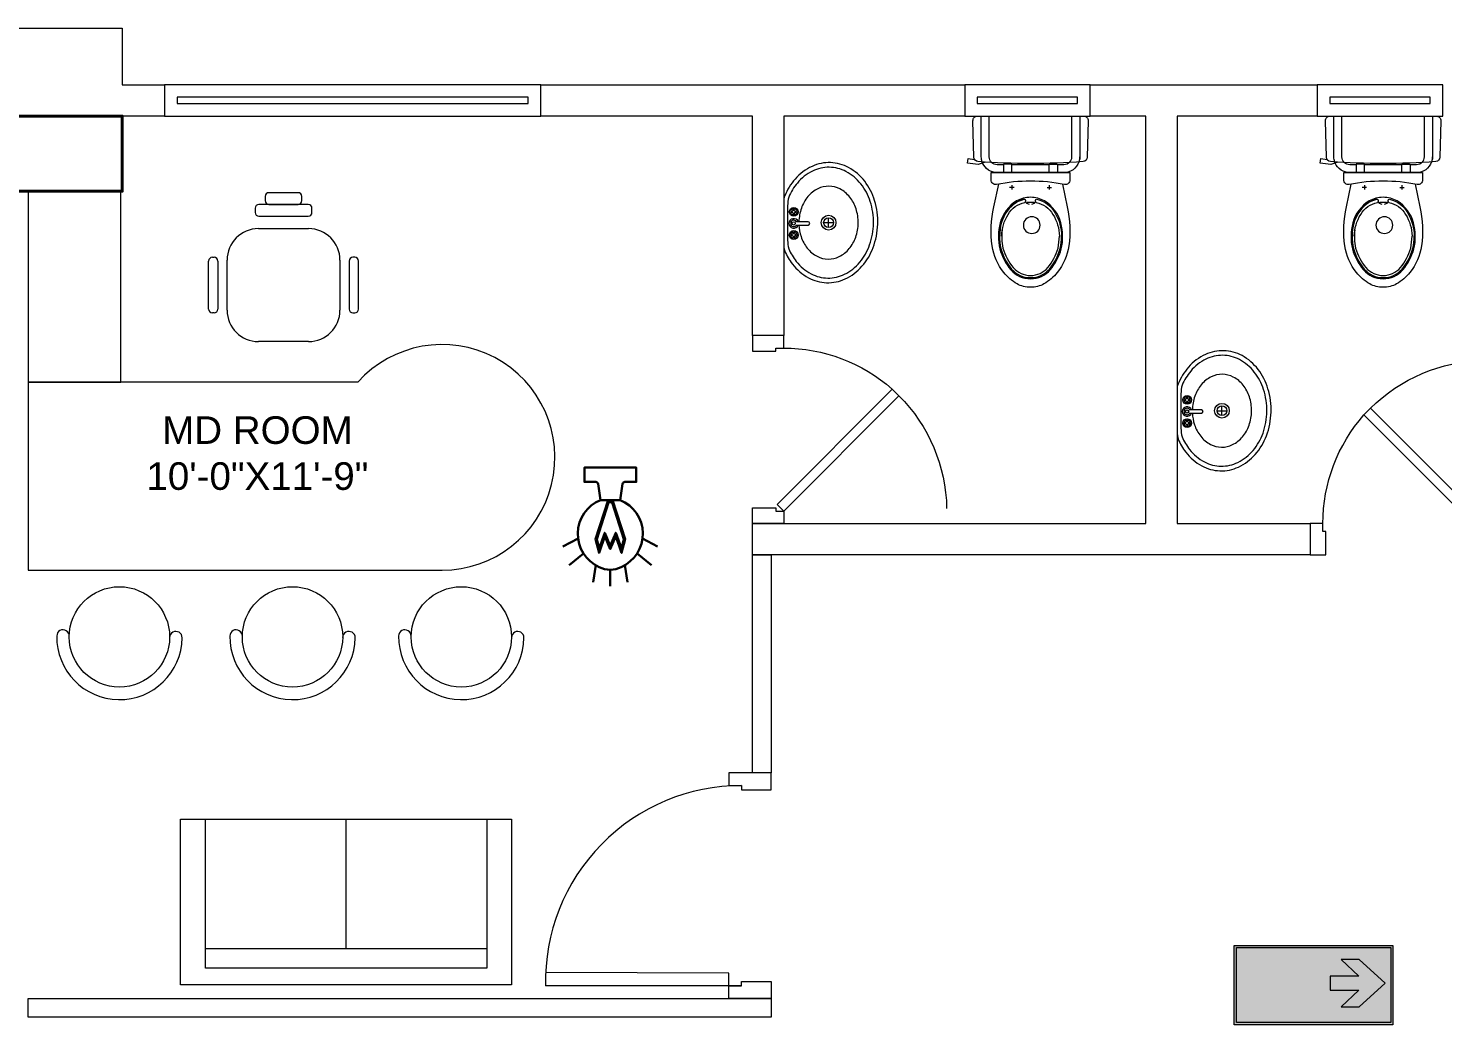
# Model space of a CAD drawing. Header units: inches. Extents: x -250485 to 735580, y -140410 to 288049.
# Drawn here: x 31835.4 to 32061, y 21707.5 to 21866.4 of the extents above; entities that cross this region are included whole.
import ezdxf

# ---------------------------------------------------------------- set-up
doc = ezdxf.new("R2010")
doc.units = ezdxf.units.IN
doc.header["$MEASUREMENT"] = 0
doc.layers.get('0').update_dxf_attribs({"lineweight": 0})
for name, color, linetype, lineweight in [('A column', 106, 'Continuous', 40), ('A toilet', 30, 'Continuous', 0), ('A window', 150, 'Continuous', 0), ('coloum', 220, 'Continuous', 0), ('DOOR', 222, 'Continuous', 0), ('Emergency Light', 251, 'Continuous', 15), ('FIXTURE', 152, 'Continuous', 0), ('FURNITURE', 144, 'Continuous', 0), ('ILLUSTR-FURNITURE', 34, 'Continuous', 0), ('wall', 7, 'Continuous', 0)]:
    doc.layers.add(name, color=color, linetype=linetype, lineweight=lineweight)
doc.styles.add('style1', font='arial.ttf')

# ---------------------------------------------------------------- blocks, each defined once
blk = doc.blocks.new('u0')
at = {"layer": 'A window', "ltscale": 30, "elevation": 0.2986135290487723}
blk.add_lwpolyline([(41403.31894050237, 39798.24200253927), (41403.31894050237, 39793.24200253927), (41463.31894050237, 39793.24200253917), (41463.31894050237, 39798.24200253917), (41403.31894050237, 39798.24200253927)], dxfattribs=at)
blk.add_lwpolyline([(41405.31894050237, 39796.24200253929), (41405.31894050237, 39795.24200253927), (41461.31894050237, 39795.24200253917), (41461.31894050237, 39796.24200253917)], close=True, dxfattribs=at)
blk = doc.blocks.new('y9')
at = {"layer": 'A window', "ltscale": 30, "elevation": 0.2986135290487723}
blk.add_lwpolyline([(41502.06894050237, 39798.24200253927), (41502.06894050237, 39793.24200253927), (41522.06894050237, 39793.24200253917), (41522.06894050237, 39798.24200253917), (41502.06894050237, 39798.24200253927)], dxfattribs=at)
blk.add_lwpolyline([(41504.06894050237, 39796.24200253929), (41504.06894050237, 39795.24200253927), (41520.06894050237, 39795.24200253917), (41520.06894050237, 39796.24200253917)], close=True, dxfattribs=at)
blk = doc.blocks.new('FURN_GEN_066')
at = {"layer": 'ILLUSTR-FURNITURE'}
for p, q in [((-11855.1638412011, 14958.24549422936), (-11806.6638412011, 14958.24549422936)), ((-11855.1638412011, 14928.24548422936), (-11855.1638412011, 14958.24549422936)), ((-11806.6638412011, 14958.24549422936), (-11795.1638412011, 14958.24549422936)), ((-11795.1638412011, 14958.24549422936), (-11795.1638412011, 14928.24548422936)), ((-11850.6638412011, 14955.24549422936), (-11799.6638412011, 14955.24549422936)), ((-11850.6638412011, 14928.24548422936), (-11850.6638412011, 14955.24549422936)), ((-11799.6638412011, 14955.24549422936), (-11799.6638412011, 14928.24548422936)), ((-11850.6638412011, 14951.74549422936), (-11799.6638412011, 14951.74549422936)), ((-11825.1638412011, 14951.74549422936), (-11825.1638412011, 14928.24548422936)), ((-11795.1638412011, 14928.24548422936), (-11855.1638412011, 14928.24548422936))]:
    blk.add_line(p, q, dxfattribs=at)
blk = doc.blocks.new('A$C2FFA6C9D')
at = {"layer": 'FURNITURE'}
blk.add_circle((0, -8), 8, dxfattribs=at)
for centre, radius, start, end in [((0, -8), 10, 179.1700429986522, 359.1700429986521), ((-8.999055785068775, -7.869635218288749), 1, 359.1700429986521, 179.1700429986522), ((8.999055785126984, -8.13036478171125), 1, 359.1700429986521, 179.1700429986522)]:
    blk.add_arc(centre, radius, start, end, dxfattribs=at)
blk = doc.blocks.new('A$C28A26137')
at = {"layer": 'FURNITURE'}
for p, q in [((2.328324876842088, 0), (-2.328324876842088, 0)), ((3.935838623903691, -1.869744557683588), (-3.935838623903691, -1.869744557683588)), ((-2.928324876818805, -0.6000000000058208), (-2.928324876818805, -1.269744557677768)), ((-2.328324876842088, -1.869744557683588), (2.328324876842088, -1.869744557683588)), ((2.928324876818805, -1.269744557677768), (2.928324876818805, -0.6000000000058208)), ((-4.535838623880409, -2.469744557660305), (-4.535838623880409, -3.139489115332253)), ((-3.935838623903691, -3.739489115338074), (3.935838623903691, -3.739489115338074)), ((4.535838623880409, -3.139489115332253), (4.535838623880409, -2.469744557660305)), ((-4, -5.739489115338074), (4, -5.739489115338074)), ((-11.94671862793621, -18.56856325059198), (-11.94671862793621, -10.91041498008417)), ((-11.34671862795949, -10.31041498010745), (-11.07335931400303, -10.31041498010745)), ((-10.4733593139681, -10.91041498008417), (-10.4733593139681, -18.56856325059198)), ((-9, -18.73948911533807), (-9, -10.73948911533807)), ((9, -10.73948911533807), (9, -18.73948911533807)), ((10.47335931402631, -10.91041498008417), (10.47335931402631, -18.56856325059198)), ((11.34671862795949, -10.31041498010745), (11.07335931400303, -10.31041498010745)), ((11.94671862799441, -18.56856325059198), (11.94671862799441, -10.91041498008417)), ((-11.07335931400303, -19.1685632505978), (-11.34671862795949, -19.1685632505978)), ((11.07335931400303, -19.1685632505978), (11.34671862795949, -19.1685632505978)), ((4, -23.73948911533807), (-4, -23.73948911533807))]:
    blk.add_line(p, q, dxfattribs=at)
for centre, radius, start, end in [((-3.935838623903691, -2.469744557660305), 0.5999999999992252, 90, 180), ((-2.328324876842088, -0.6000000000058208), 0.6000000000001365, 90, 180), ((-2.328324876842088, -1.269744557677768), 0.5999999999985448, 180, 270), ((2.328324876842088, -0.6000000000058208), 0.5999999999985448, 0, 90), ((2.328324876842088, -1.269744557677768), 0.6000000000002466, 270, 0), ((3.935838623903691, -2.469744557660305), 0.5999999999985448, 0, 90), ((-3.935838623903691, -3.139489115332253), 0.5999999999985448, 180, 270), ((3.935838623903691, -3.139489115332253), 0.6000000000002501, 270, 0), ((-4, -10.73948911533807), 5, 90, 180), ((4, -10.73948911533807), 5.000000000000006, 0, 90), ((-11.34671862795949, -10.91041498008417), 0.5999999999985448, 90, 180), ((-11.07335931400303, -10.91041498008417), 0.6000000000001391, 0, 90), ((11.07335931400303, -10.91041498008417), 0.5999999999992279, 90, 180), ((11.34671862795949, -10.91041498008417), 0.6000000000003638, 0, 90), ((-11.34671862795949, -18.56856325059198), 0.6000000000001382, 180, 270), ((-11.07335931400303, -18.56856325059198), 0.5999999999985448, 270, 0), ((-4, -18.73948911533807), 5.000000000000006, 180, 270), ((4, -18.73948911533807), 5, 270, 0), ((11.07335931400303, -18.56856325059198), 0.5999999999985448, 180, 270), ((11.34671862795949, -18.56856325059198), 0.6000000000001365, 270, 0)]:
    blk.add_arc(centre, radius, start, end, dxfattribs=at)
blk = doc.blocks.new('A$C2D517346')
at = {"layer": 'DOOR'}
for p, q in [((2.251244509592652, 5.252903855754993), (2.251244509592652, 39.991895895364)), ((4.502489019185304, 7.504148365347646), (4.587138908733322, 39.9936212849716)), ((0, 7.504148365347646), (4.502489019185304, 7.504148365347646))]:
    blk.add_line(p, q, dxfattribs=at)
for points in [[(0, 7.504148365347646), (2.251244509592652, 7.504148365347646), (2.251244509592652, 5.252903855754993), (3.001659346104133, 5.252903855754993), (3.001659346104133, 0), (0, 0)], [(40, 7.504148365347646), (37.74875549040735, 7.504148365347646), (37.74875549040735, 5.252903855754993), (36.99834065389587, 5.252903855754993), (36.99834065389587, 0), (40, 0)]]:
    blk.add_lwpolyline(points, close=True, dxfattribs=at)
blk.add_arc((3.001659346104133, 5.252903855754993), 34.74709614430321, 0, 91.2374831492882, dxfattribs=at)
blk = doc.blocks.new('30 door')
at = {"layer": 'DOOR'}
blk.add_lwpolyline([(-4.999999999999545, 28.00000000000068), (-4.999999999999545, 30), (0, 30), (0, 27.50000000000023), (-3.750000000000453, 27.5), (-3.750000000000453, 28.00000000000068), (-5.000000000001818, 28.00000000000068, 0.1816430964710889), (-22.3241161390597, 21.44543648263107), (-23.38477631083924, 20.38477631085152), (-5.000000000001818, 2.000000000030468), (-5.000000000001818, 0), (0, 0), (-4.547e-13, 2.5), (-3.750000000000453, 2.5), (-3.750000000000453, 1.999999999999317), (-5.000000000001818, 1.999999999998181), (-3.939339828221818, 3.060660171777954), (-22.3241161390597, 21.44543648263107), (-23.38477631083924, 20.38477631085152, 0.1947237237123861), (-30.99661788613685, 2.41935483871407, 0.1960840437780833)], format="xyb", dxfattribs=at)
blk = doc.blocks.new('COMOD-S')
at = {"layer": 'FIXTURE'}
for p, q in [((-7.851774782912543, -1.02650963072e-05), (-7.851735903147612, -5.420270793580356)), ((-2.980266820119254, -7.761531723411053), (2.98028739128722, -7.761575710377201)), ((-2.996256446642775, -11.01053720399181), (-2.996256795457981, -11.7325399841543)), ((2.996315431087822, -11.01053990625917), (2.996315119045277, -11.73254264964896)), ((-2.635248372074528, -11.37153187333865), (-3.357251115464293, -11.37153156077079)), ((2.635307008229659, -11.3715342267908), (3.357309787341478, -11.371534575606))]:
    blk.add_line(p, q, dxfattribs=at)
for points in [[(8.466115413330696, -3.7910016317e-06), (-8.466115413330696, 3.7910016317e-06, 0.4212030000000001), (-9.187939493455216, -0.7391849111321563), (-9.049432809192096, -6.556258540615999, 0.384529), (-8.384318590469347, -7.258913271814094, 0.020097), (-3.09528863056e-05, -7.580994494571768, 0.020097), (8.3842707549785, -7.258920782898599, 0.384529), (9.049371827989999, -6.556266664228589), (9.187897519005816, -0.7391931550439494, 0.4212030000000001)], [(6.277009058444889, -9.025002807595227), (-6.276989580476452, -9.024997192405408), (-6.276990126813558, -10.20236750194419, 0.472458), (-5.415280292526064, -10.91072351929585, -0.09765599999999999), (5.415339400422283, -10.91075589607317, 0.472458), (6.27700851315842, -10.20240066145447)], [(4.34377398051e-05, -25.95593637098375, -0.221073), (-3.15402373388872, -24.51771327987967, -0.102493), (-4.909556629451429, -21.19073525580029, -0.121565), (-4.837353099521152, -17.03922980011975, -0.187395), (-2.2381608974284, -13.5375403115363, -0.126952), (7.9815123115e-06, -12.95994185797292, -0.126952), (2.23820383269566, -13.53754232142648, -0.187395), (4.837406684684708, -17.03923413299333, -0.121565), (4.909606475883066, -21.1907396511873, -0.102493), (3.154056837189386, -24.5177161187313, -0.221073)]]:
    blk.add_lwpolyline(points, format="xyb", close=True, dxfattribs=at)
for points in [[(-6.201606088070037, -7.407861986328043, -0.203745), (-6.588310735445219, -6.498063157105434), (-6.588307850365026, -3.83562794468e-05)], [(6.201558159596827, -7.407826237494987, 0.203745), (6.588222295550308, -6.498041533187915), (6.588225217403162, -3.04869238335e-05)], [(7.718013248640176, -7.309281222153571, 0.08190599999999999), (7.851730562702413, -6.498042080050254), (7.85173348350463, -1.72792242665e-05)], [(-7.851735903147612, -5.420270793580356), (-7.851777859736017, -6.859029542475241), (-7.85177770371476, -6.497993731843053, 0.081902), (-7.717992248807689, -7.309232988992448)], [(-7.717992248807689, -7.309232988992448, 0.32142), (-5.324776090717392, -9.024997604784856), (5.324726689235291, -9.025043693573023, 0.300027), (7.647574199494102, -7.493317619853313)], [(-6.276906213111432, -7.328554441320988, 0.216674), (-5.324775507607597, -7.761530672762773), (-4.316073134046177, -7.761531109307043)], [(4.316121250060092, -7.761534990401856), (5.324754780418345, -7.761535426946237, 0.194092), (6.201558159596827, -7.407826237494987)], [(7.647574199494102, -7.493317619853313, 0.019656), (7.718013248640176, -7.309281222153571)], [(-5.081139350582986, -10.84700499755388), (-5.831512102264441, -14.49862078895069, 0.088113), (-6.132440064266348, -20.7227666365477, 0.124068), (-4.269080217422185, -24.95422775169004, 0.086475), (-2.145060718128746, -26.76851037853658, 0.130408), (1.5242279972e-06, -27.2916325081535, 0.130408), (2.145064256712146, -26.76851230752675, 0.086475), (4.269085398694159, -24.95423159233485, 0.124068), (6.13246280764963, -20.72277216243242, 0.088113), (5.831526660572336, -14.49862601802727), (5.08129490011143, -10.84703708592826)], [(0.9930740336199846, -13.25269704393243, -0.0697732393912804), (2.146443237310279, -13.69294900560086, -0.1871332995438466), (4.663240878065871, -17.08625627997013, -0.121388513030184), (4.734873098961841, -21.14558276010984, -0.1023053514381768), (3.015942512575048, -24.40165003657885, -0.2210534200952629), (4.29246401272e-05, -25.7755312682813, -0.2210533616865937), (-3.015909496977208, -24.40164708056047, -0.1023053344524299), (-4.734823147158879, -21.14557880616041, -0.0599717618598455), (-4.945664853749312, -19.12849178141746, -0.0599717618598455)], [(0.1805047015564867, -14.11514085326325), (0.5699227389945066, -13.92748282471564, 0.8011979999999999), (0.6137147694819021, -13.79024049899715, 0.05862000000000001), (7.6174626713e-06, -13.71803857288148, 0.05862000000000001), (-0.6136582635161291, -13.79023993164708, 0.8011979999999999), (-0.5698663517520118, -13.92748233196153), (-0.1804622669231435, -14.11514069671659)], [(4.522014138565877, -18.16309195017833, -0.0897705695492494), (4.395593080661743, -21.05791272869951, -0.101916724961176), (2.74781518860687, -24.17624161973149, -0.221014495011988), (4.19298187853e-05, -25.42524884514285, -0.2210143090572897), (-2.747782363543984, -24.17623840966832, -0.1019166720155177), (-4.395542925498643, -21.05790963129453, -0.0334453936276235), (-4.620762850806386, -19.13303650026785)]]:
    blk.add_lwpolyline(points, format="xyb", dxfattribs=at)
for points in [[(-2.980294910776962, -9.024998655958484), (-2.980294314008745, -7.646667335583628), (-4.316100592213643, -7.646666721479733), (-4.316101225229231, -9.024998077576583)], [(2.98024550929486, -9.0250013445675), (2.980246142835767, -7.646669987419841), (4.316093755119936, -7.646670602049084), (4.316093122629695, -9.025001922949286)]]:
    blk.add_lwpolyline(points, close=True, dxfattribs=at)
blk.add_lwpolyline([(7.237802694695232, -7.34281354611403), (8.328965995389014, -7.743524234934966), (10.04444044629162, -7.502490187510147), (9.943540244709196, -6.787565707807742), (8.935085672323055, -6.929296975579404)], dxfattribs=at)
at = {"layer": 'FIXTURE', "ltscale": 18}
blk.add_circle((-0.1938588418997824, -17.3916286562453), 1.341321382403588, dxfattribs=at)
at = {"layer": 'FIXTURE'}
for centre, radius, start, end in [((0.1405359810744602, -17.78203570517841), 4.677211225803253, 104.2498137979387, 150.6134119343082), ((-1.064489489191648, -13.53075305738751), 0.2870913238105646, 304.1687357487759, 79.21346844873446), ((1.064518665142938, -13.53075969529384), 0.2870943633295157, 100.783569949685, 235.8283026496436), ((-0.1404900130130269, -17.78205171439006), 4.677225209080179, 29.3866667455403, 75.75026488190983), ((2.119305822103763, -19.12849178141715), 7.064970675853075, 148.9731849255944, 180.0368558020452), ((2.185786186352961, -19.3362908603602), 6.809583109864465, 147.7593090770339, 178.2895653485056), ((-0.0729190475759603, -17.7244533774863), 4.042361672167412, 101.8533455647523, 150.0042825222718), ((0.0729513634870864, -17.7244996872725), 4.042402676441675, 29.99608747221003, 78.14702442972947), ((-2.185741551261759, -19.33626369667218), 6.809575489058513, 1.710173019122171, 32.24042929059386), ((-2.119260924242231, -19.12846508908531), 7.064963744343059, 359.9628917894615, 31.02656266591223)]:
    blk.add_arc(centre, radius, start, end, dxfattribs=at)
blk = doc.blocks.new('Faucet - Bathroom top')
for p, q in [((-4.10699999999997, 0.125), (-4.375, 0.125)), ((-3.75, 0.4787999999999784), (-3.75, 0.75)), ((-3.5, 0.4819999999999709), (-3.5, 0.75)), ((-3.146099999999989, 0.125), (-2.875, 0.125)), ((3.143000000000029, 0.125), (2.875, 0.125)), ((3.5, 0.4787999999999784), (3.5, 0.75)), ((3.75, 0.4819999999999709), (3.75, 0.75)), ((4.103900000000009, 0.125), (4.375, 0.125)), ((-4.103900000000009, -0.125), (-4.375, -0.125)), ((-3.75, -0.4820999999999458), (-3.75, -0.75)), ((-3.5, -0.4788999999999533), (-3.5, -0.75)), ((-3.142999999999971, -0.125), (-2.875, -0.125)), ((-0.5, -0.863899999999944), (-0.5, -4.5)), ((0.5, -4.5), (0.5, -0.8631000000000312)), ((3.146099999999989, -0.125), (2.875, -0.125)), ((3.5, -0.4820999999999458), (3.5, -0.75)), ((3.75, -0.4788999999999533), (3.75, -0.75)), ((4.107000000000027, -0.125), (4.375, -0.125))]:
    blk.add_line(p, q)
for centre, radius in [((-3.625, 0), 1.375), ((-4.625, 0), 0.2795085), ((-3.625, 0), 0.5), ((-3.625, 1), 0.2795085), ((-2.625, 0), 0.2795085), ((0, 0), 0.5), ((3.625, 0), 1.375), ((2.625, 0), 0.2795085), ((3.625, 0), 0.5), ((3.625, 1), 0.2795085), ((4.625, 0), 0.2795085), ((-3.625, -1), 0.2795085), ((3.625, -1), 0.2795085)]:
    blk.add_circle(centre, radius)
for centre, radius, start, end in [((-3.625, 0), 1, 105.2407, 164.2093), ((-3.625, 0), 1, 16.44125, 74.07886999999998), ((0, 0), 1.5, 289.6514, 250.3603), ((0, 0), 1, 300.3431, 239.7554), ((3.625, 0), 1, 106.12, 164.0884), ((3.625, 0), 1, 16.23422, 73.90469), ((-3.625, 0), 1, 196.2341999999999, 253.9047), ((-3.625, 0), 1, 286.12, 344.0883999999999), ((3.625, 0), 1, 196.4413, 254.0789), ((3.625, 0), 1, 285.2407, 344.2093), ((0, -4.5), 0.5, 180, 0)]:
    blk.add_arc(centre, radius, start, end)
blk = doc.blocks.new('basin')
at = {"layer": 'A toilet'}
for p, q in [((4321.585429661523, -53481.96065603718), (4321.585429661526, -53486.66968411788)), ((4322.015111663258, -53482.45450013458), (4322.015111663258, -53486.24514887086)), ((4326.517277750753, -53484.85490196307), (4326.517277750753, -53483.77540196307)), ((4325.97752775075, -53484.31515196306), (4327.057027750757, -53484.31515196306))]:
    blk.add_line(p, q, dxfattribs=at)
at = {"layer": 'A toilet', "linetype": 'Continuous'}
for points in [[(4321.706975991616, -53487.43063638335, 0.0622432835513497), (4322.544171038773, -53488.86111125143, 0.1044692796670951), (4324.308076104372, -53490.37349553737, 0.1176342565883402), (4326.304512904138, -53490.91830168731, 0.1176342565883282), (4328.331881214621, -53490.50314946206, 0.104469279667093), (4330.189489531055, -53489.1074565691, 0.0900157896014849), (4331.414056969378, -53487.05857043202, 0.0819199491592185), (4331.923334300977, -53484.48934440769, 0.0819199491592091), (4331.580511420397, -53481.89266224825, 0.0900157896014801), (4330.490384462733, -53479.76919267468, 0.1044692796670922), (4328.726479397134, -53478.25680838875, 0.1176342565883338), (4326.730042597367, -53477.71200223881, 0.1176342565883057), (4324.702674286887, -53478.12715446405, 0.1044692796670849), (4322.845065970451, -53479.52284735702, 0.0818522442142119), (4321.699913100272, -53481.37019987556)], [(4322.135639099201, -53487.17726593193, 0.0660250449331734), (4322.963799930147, -53488.57345923384, 0.1046781721811045), (4324.602128093552, -53489.93937277871, 0.1186217001863946), (4326.431425268786, -53490.40692152212, 0.1186217001863707), (4328.273171817396, -53489.99110950513, 0.1046781721811095), (4329.949341826996, -53488.67190782155, 0.0895620664691738), (4331.033350849789, -53486.76437510262, 0.0811846988912177), (4331.456801796278, -53484.38476562702, 0.0811846988912276), (4331.100578296767, -53481.99416804927, 0.0895620664691798), (4330.070755571358, -53480.05684469226, 0.1046781721811044), (4328.432427407954, -53478.69093114742, 0.1186217001864013), (4326.60313023272, -53478.22338240399, 0.1186217001863945), (4324.761383684111, -53478.63919442099, 0.1046781721811069), (4323.085213674509, -53479.95839610457, 0.0736776129340948), (4322.141965606093, -53481.50266844688, 0.0736776129340948)], [(4323.264479934072, -53484.57377003597, 0.0663237770797129), (4323.498409603296, -53485.84924257123, 0.0897179636261212), (4324.181590322683, -53487.12148112071, 0.1046074595377049), (4325.264304375833, -53488.01614412184, 0.1182825673856712), (4326.472485151465, -53488.32034114007, 0.1182825673854024), (4327.687166951088, -53488.04324054794, 0.1046074595377274), (4328.789618877415, -53487.17301565938, 0.0897179636260996), (4329.501081682685, -53485.91637430289, 0.0814360825277113), (4329.775645989705, -53484.35159238483, 0.0814360825277218), (4329.536145898211, -53482.7810613549, 0.0897179636261315), (4328.852965178822, -53481.50882280541, 0.1046074595376878), (4327.770251125672, -53480.61415980426, 0.1182825673856714), (4326.562070350041, -53480.30996278606, 0.1182825673856961), (4325.347388550418, -53480.58706337818, 0.1046074595377135), (4324.244936624091, -53481.45728826673, 0.0897179636261265), (4323.53347381882, -53482.71392962322, 0.0785252730733026), (4323.259873204086, -53484.22192158796, 0.0785252730733026)]]:
    blk.add_lwpolyline(points, format="xyb", dxfattribs=at)
at = {"layer": 'A toilet'}
for radius in [0.809625000005326, 0.5397500000035507]:
    blk.add_circle((4326.517277750753, -53484.31515196306), radius, dxfattribs=at)
for centre, radius, start, end in [((4323.344062955691, -53481.99531046215), 1.758974699227566, 159.183049911978, 181.1288853534349), ((4326.318616027099, -53482.54367425578), 4.304428165674111, 166.0045217061927, 178.812927957732), ((4324.237458691015, -53486.63626091036), 2.652239635487179, 180.7220536954967, 197.4282469705384), ((4326.440664521022, -53486.14675350485), 4.426646557486375, 181.2736737547328, 193.4618307479802)]:
    blk.add_arc(centre, radius, start, end, dxfattribs=at)
at = {"layer": 'A toilet', "xscale": 0.3518484480027837, "yscale": 0.3518484480027837, "zscale": 0.3518484480027837, "rotation": 90}
blk.add_blockref('Faucet - Bathroom top', (4322.688260156928, -53484.39784581197), dxfattribs=at)
blk = doc.blocks.new('A$C16DB04AD')
at = {"layer": 'Emergency Light', "color": 154, "lineweight": 30}
for p, q in [((-6.537825528983376, -14.3932823043433), (-9.586205916086328, -15.97797261748929)), ((6.53782552893972, -14.3932823043433), (9.58620591602812, -15.97797261748929)), ((-5.430884954985231, -17.39914926863275), (-8.325307155027986, -19.7678718053503)), ((-2.947855078673456, -19.77826723671751), (-3.460393636632944, -23.21708098362433)), ((2.9478550786298, -19.77826723671751), (3.460393636589288, -23.21708098362433)), ((5.430884954927024, -17.39914926863275), (8.32530715498433, -19.7678718053503)), ((-2.91038304567337e-11, -20.70360844238894), (-2.91038304567337e-11, -24))]:
    blk.add_line(p, q, dxfattribs=at)
blk.add_lwpolyline([(-1.99680266190262, -6.567560826137196), (-2.489697232274921, -3.279178763215896, 0.3712780056704896), (-2.944603238065611, -2.887376694125123), (-5.249217542688712, -2.887376694125123), (-5.249217542688712, 0), (5.249217542688712, 0), (5.249217542688712, -2.887376694125123), (2.944603238065611, -2.887376694125123, 0.3712780056704896), (2.489697232274921, -3.279178763215896), (1.99680266190262, -6.567560826137196)], format="xyb", dxfattribs=at)
at = {"layer": 'Emergency Light', "color": 1, "lineweight": 30}
blk.add_lwpolyline([(-0.4329040910961339, -6.573705076996703), (-3.010552231469774, -14.48153607931454), (-2.28318827264593, -17.27446631714702), (-1.096346872873255, -13.9076215242967), (0, -16.50271311466349), (1.096346872873255, -13.9076215242967), (2.283188272660482, -17.27446631714702), (3.010552231469774, -14.48153607931454), (0.4273372012394248, -6.573705076996703)], dxfattribs=at)
blk.add_lwpolyline([(0.4273372012394248, -7.282025628781412, 0.6903614861504281), (-0.4329040910961339, -7.282025628781412), (-2.747414040059084, -14.4957025636686), (-2.247088542950223, -16.41685110662365), (-1.117494048405206, -13.21240496687824), (0, -15.85755266516935), (1.117494048405206, -13.21240496687824), (2.247088542950223, -16.41685110662365), (2.747414040073636, -14.4957025636686), (0.4273372012394248, -7.282025628781412)], format="xyb", dxfattribs=at)
at = {"layer": 'Emergency Light', "color": 154, "lineweight": 30}
blk.add_lwpolyline([(-2.021739374991739, -6.577722929127049), (1.99680266190262, -6.567560826137196)], dxfattribs=at)
for centre, radius, start, end in [((0.7757337109651417, -13.40674541570479), 7.379797001880024, 112.0671366794404, 245.9766584055333), ((-0.7757337109651417, -13.40674541570479), 7.379797001880024, 294.0233415944667, 67.93286331978692), ((-2.91038304567337e-11, -15.96131014602724), 4.742298296318141, 241.9689034068913, 298.0310965931087)]:
    blk.add_arc(centre, radius, start, end, dxfattribs=at)
blk = doc.blocks.new('TV')
h = blk.add_hatch(color=255)
h.dxf.hatch_style = 1
h.paths.add_polyline_path([(-39214.09752371933, 44792.02226556549), (-39355.43260178989, 44792.02226556549), (-39355.43260178989, 44721.35472653022), (-39214.09752371933, 44721.35472653022)])
at = {"true_color": 0x00823c}
h = blk.add_hatch(color=116, dxfattribs=at)
h.dxf.hatch_style = 1
h.paths.add_polyline_path([(-39216.09446873587, 44790.02532054895), (-39353.43565677335, 44790.02532054895), (-39353.43565677335, 44723.35167154676), (-39216.09446873587, 44723.35167154676)])
h = blk.add_hatch(color=7)
h.dxf.hatch_style = 1
edge = h.paths.add_edge_path()
edge.add_line((-39281.56887870257, 44787.3598916077), (-39281.5777563763, 44762.26862643366))
edge.add_line((-39281.5777563763, 44762.26862643365), (-39275.22509325473, 44762.2535817412))
edge.add_line((-39275.22509325472, 44762.25358174121), (-39270.10095116873, 44768.84651616378))
edge.add_arc((-39265.30688658024, 44765.00578479077), 6.142822865613082, 450.8447529258195, 501.3002810123936, ccw=False)
edge.add_line((-39265.39745135889, 44771.14794001342), (-39253.91832419514, 44771.14794001342))
edge.add_arc((-39254.32685174044, 44758.00025215698), 13.15403324937041, 436.4591664838054, 448.22026687889456, ccw=False)
edge.add_arc((-39252.36031456495, 44766.83734607761), 4.105151745158206, 397.36724743215404, 434.26418963239394, ccw=False)
edge.add_line((-39249.0976972216, 44769.32885143014), (-39244.90793997719, 44762.3541776294))
edge.add_arc((-39246.80066585716, 44761.10760209859), 2.266354299456262, 210.729981930687, 393.36945482454, ccw=False)
edge.add_line((-39248.74879000689, 44759.94951138198), (-39252.53581505697, 44766.31310277264))
edge.add_arc((-39253.31482502951, 44765.83029455123), 0.9164934893372705, 391.789457232346, 448.7110226717414)
edge.add_line((-39253.29420850778, 44766.7465561269), (-39258.08282412243, 44766.7465561269))
edge.add_line((-39258.08282412243, 44766.7465561269), (-39254.24427705004, 44759.16176721964))
edge.add_line((-39254.24427705004, 44759.16176721964), (-39253.22818217762, 44755.03985835888))
edge.add_line((-39253.22818217761, 44755.03985835888), (-39252.48372349542, 44746.0499207976))
edge.add_arc((-39251.83585897721, 44745.9634183813), 0.653613878371987, 532.3948879559485, 625.8979717152142)
edge.add_line((-39251.88261377794, 44745.31147889746), (-39244.4117076297, 44745.31020830906))
edge.add_arc((-39244.25008806474, 44726.89778106575), 18.41313655719135, 438.6405796484934, 450.5029147444431, ccw=False)
edge.add_arc((-39241.66244153447, 44739.0627623867), 5.978446100355284, 368.58577458372224, 439.99110428515894, ccw=False)
edge.add_line((-39235.75099302629, 44739.95528370859), (-39254.77784634983, 44739.98366561488))
edge.add_arc((-39254.95358047848, 44743.0524874133), 3.073849331776222, 195.9243380056432, 273.27742704906575, ccw=False)
edge.add_line((-39257.90947038367, 44742.20912237796), (-39258.93158203815, 44752.53380089641))
edge.add_line((-39258.93158203815, 44752.53380089641), (-39268.74834303719, 44733.65100530256))
edge.add_arc((-39271.40620312939, 44735.02505159142), 2.992026649896997, 269.86886229427677, 332.6621823704491, ccw=False)
edge.add_line((-39271.41305122835, 44732.03303277843), (-39276.08909948017, 44732.03528412569))
edge.add_line((-39276.08909948016, 44732.03528412569), (-39264.49691245628, 44755.67217897202))
edge.add_line((-39264.49691245629, 44755.67217897202), (-39268.13062493504, 44763.48447030332))
edge.add_line((-39268.13062493503, 44763.48447030334), (-39272.00998739745, 44758.54825756775))
edge.add_arc((-39273.82122141514, 44760.19067500587), 2.445016095634157, 270.4455327933086, 317.7984251281515, ccw=False)
edge.add_line((-39273.80220912694, 44757.74573283052), (-39281.5793556717, 44757.74848450402))
edge.add_line((-39281.5793556717, 44757.74848450402), (-39281.58914082788, 44730.0923714433))
edge.add_line((-39281.58914082788, 44730.09237144331), (-39277.37023450116, 44725.87559803182))
edge.add_line((-39277.37023450115, 44725.87559803182), (-39270.00747621599, 44725.87559803182))
edge.add_line((-39270.00747621601, 44725.87559803182), (-39275.09625534004, 44730.72274867513))
edge.add_line((-39275.09625534003, 44730.72274867513), (-39270.11820377428, 44730.72142676166))
edge.add_arc((-39273.11955241013, 44722.03799617719), 9.187494780908388, 402.12541248889875, 430.9327578233681, ccw=False)
edge.add_line((-39266.30538586515, 44728.20056014411), (-39263.8867410202, 44725.87559803182))
edge.add_line((-39263.88674102021, 44725.87559803182), (-39237.30514029189, 44725.87559803182))
edge.add_line((-39237.30514029189, 44725.87559803182), (-39241.47013271648, 44730.0405904564))
edge.add_line((-39241.47013271647, 44730.0405904564), (-39241.47013271647, 44738.70827739405))
edge.add_line((-39241.47013271647, 44738.70827739405), (-39233.77176810897, 44738.65248748953))
edge.add_arc((-39264.83271212356, 44726.94453010118), 33.19425416068244, 380.6531828263085, 389.0926634476354)
edge.add_arc((-39241.519468704, 44739.34393680179), 6.811861026646437, 393.3055587986269, 450.2478039045531)
edge.add_line((-39241.54892987046, 44746.15573411866), (-39241.54892987046, 44787.3598916077))
edge.add_line((-39241.54892987046, 44787.3598916077), (-39281.56887870256, 44787.3598916077))
edge = h.paths.add_edge_path(flags=16)
edge.add_arc((-39267.05894563422, 44776.91138899013), 4.761599548305141, 180, 540, ccw=False)
h = blk.add_hatch(color=7)
h.dxf.hatch_style = 1
h.paths.add_polyline_path([(-39299.48937832614, 44764.50807087438), (-39299.48037293712, 44752.05361785125), (-39325.14348031431, 44752.06712593479), (-39309.25572272497, 44737.16320709655), (-39325.28756653875, 44737.15195036027), (-39348.44492441944, 44758.31911726618), (-39325.31233135856, 44779.36471142023), (-39309.17467422374, 44779.38497354554), (-39325.14348031431, 44764.48330605456)])
at = {"color": 255}
for points in [[(-39214.09752371933, 44792.0222655655), (-39355.43260178989, 44792.0222655655), (-39355.43260178989, 44721.35472653023), (-39214.09752371933, 44721.35472653023)], [(-39299.48937832614, 44764.50807087437), (-39299.48037293712, 44752.05361785124), (-39325.14348031431, 44752.06712593477), (-39309.25572272497, 44737.16320709654), (-39325.28756653875, 44737.15195036026), (-39348.44492441944, 44758.31911726617), (-39325.31233135856, 44779.36471142023), (-39309.17467422374, 44779.38497354554), (-39325.14348031431, 44764.48330605456), (-39299.48937832614, 44764.50807087437)]]:
    blk.add_lwpolyline(points, close=True, dxfattribs=at)
at = {"color": 116, "true_color": 0x00823c}
blk.add_lwpolyline([(-39216.09446873587, 44790.02532054896), (-39353.43565677335, 44790.02532054896), (-39353.43565677335, 44723.35167154676), (-39216.09446873587, 44723.35167154676)], close=True, dxfattribs=at)

msp = doc.modelspace()

# ---------------------------------------------------------------- linework, layer by layer
at = {"layer": 'A column', "color": 7}
msp.add_lwpolyline([(31830.4066418883, 21852.42519178367), (31850.4066418883, 21852.42519178367), (31850.4066418883, 21840.42519178367), (31830.4066418883, 21840.42519178367), (31830.4066418883, 21852.42519178367)], dxfattribs=at)
at = {"layer": 'coloum', "color": 7, "ltscale": 30}
for points in [[(31850.4066418883, 21866.42519178367), (31850.4066418883, 21857.42519178367), (31857.1566418883, 21857.42519178367), (31857.1566418883, 21852.42519178367), (31828.0316418883, 21852.42519178367), (31828.0316418883, 21856.42519178367), (31828.0316418883, 21856.42519178367), (31828.0316418883, 21866.42519178367), (31850.4066418883, 21866.42519178367)], [(31917.1566418883, 21852.42519178367), (31917.1566418883, 21857.42519178367), (31955.9066418883, 21857.42519178367), (31984.7816418883, 21857.42519178371), (31984.78164188827, 21852.42519178371), (31955.9066418883, 21852.42519178372), (31955.9066418883, 21817.42519178367), (31950.9066418883, 21817.42519178367), (31950.9066418883, 21852.42519178367), (31917.1566418883, 21852.42519178367)], [(32041.0316418883, 21857.42519178372), (32041.0316418883, 21857.42519178372), (32041.0316418883, 21857.42519178372), (32041.0316418883, 21852.42519178371), (32041.0316418883, 21852.42519178371), (32041.0316418883, 21852.42519178371), (32041.0316418883, 21852.42519178371), (32041.0316418883, 21852.4251917837), (32018.6566418883, 21852.42519178366), (32018.6566418883, 21787.42519178367), (32039.90664188832, 21787.42519178371), (32039.90664188832, 21782.42519178366), (31950.9066418883, 21782.42519178366), (31950.9066418883, 21787.42519178367), (32013.6566418883, 21787.42519178367), (32013.6566418883, 21852.42519178366), (32004.7816418883, 21852.42519178366), (32004.7816418883, 21857.42519178367), (32004.7816418883, 21857.42519178367), (32004.7816418883, 21857.42519178367), (32041.0316418883, 21857.42519178372)]]:
    msp.add_lwpolyline(points, dxfattribs=at)
at = {"layer": 'coloum', "color": 7}
msp.add_lwpolyline([(31835.40664188846, 21840.42519178367), (31835.40664188868, 21809.9837181459), (31850.1566418884, 21809.98371814594), (31850.15664188821, 21840.42519178369), (31835.40664188846, 21840.42519178367)], dxfattribs=at)
msp.add_lwpolyline([(31887.99023402363, 21809.9837181459), (31835.40664188868, 21809.9837181459), (31835.40664188862, 21779.9837181459), (31901.40664188862, 21779.9837181459, 1.542658710510973)], format="xyb", close=True, dxfattribs=at)
at = {"layer": 'coloum', "color": 7, "ltscale": 30}
for points in [[(31950.9066418883, 21782.42519178366), (31953.9066418883, 21782.42519178366), (31953.9066418883, 21747.67519178367), (31950.9066418883, 21747.67519178367)], [(31953.9066418883, 21711.67519178367), (31953.9066418883, 21708.67519178367), (31835.40664188846, 21708.67519178367), (31835.40664188846, 21711.67519178367)]]:
    msp.add_lwpolyline(points, close=True, dxfattribs=at)

# ---------------------------------------------------------------- block references
at = {"layer": 'coloum', "color": 7}
for name, p in [('u0', (-9546.162298614065, -17940.8168107556, -0.2986135290487723)), ('y9', (-9517.28729861408, -17940.81681075556, -0.2986135290487723)), ('y9', (-9461.037298614065, -17940.81681075556, -0.2986135290487723))]:
    msp.add_blockref(name, p, dxfattribs=at)
at = {"layer": 'coloum', "color": 7, "ltscale": 0.1, "xscale": -1}
for p in [(31995.2816418883, 21852.42519178366), (32051.5316418883, 21852.42519178367)]:
    msp.add_blockref('COMOD-S', p, dxfattribs=at)
at = {"layer": 'coloum', "color": 7, "xscale": 1.450971016180119, "yscale": 1.450971016194671, "zscale": 1.45097101618495}
for p in [(25685.41143950312, 99439.61291604338), (25748.16141650835, 99409.61291604338)]:
    msp.add_blockref('basin', p, dxfattribs=at)
at = {"layer": 'coloum', "color": 7, "lineweight": 13}
for name, p in [('A$C28A26137', (31876.12619142068, 21840.20503478384)), ('A$C2FFA6C9D', (31849.94792458641, 21777.34897341191)), ('A$C2FFA6C9D', (31877.55554119182, 21777.34897341191)), ('A$C2FFA6C9D', (31904.4820988291, 21777.34897341191))]:
    msp.add_blockref(name, p, dxfattribs=at)
at = {"layer": 'coloum', "color": 7, "xscale": -1}
msp.add_blockref('30 door', (31950.90666488306, 21787.42519178367), dxfattribs=at)
at = {"layer": 'coloum', "color": 7, "xscale": -1, "rotation": 90}
msp.add_blockref('30 door', (32069.9066418883, 21782.42519178366), dxfattribs=at)
at = {"layer": 'coloum', "color": 7, "ltscale": 30, "xscale": 0.9000000000014551, "yscale": 0.9000000000014551, "zscale": 0.9, "rotation": 90}
msp.add_blockref('A$C2D517346', (31953.9066418883, 21711.67519178367), dxfattribs=at)
at = {"layer": 'coloum', "color": 7, "xscale": 0.8799999999973807, "yscale": 0.8799999999973807, "zscale": 0.8800000000001091, "rotation": 180}
msp.add_blockref('FURN_GEN_066', (21479.96703244944, 34877.12122730551), dxfattribs=at)
at = {"layer": 'Emergency Light', "lineweight": 30, "xscale": 0.7868064756185049, "yscale": 0.7868064756185049, "zscale": 0.7868064756213451}
msp.add_blockref('A$C16DB04AD', (31928.24477449959, 21796.34544996244), dxfattribs=at)
at = {"layer": 'wall', "color": 1, "lineweight": 53, "xscale": -0.1790904825757025, "yscale": 0.1790904825829784, "zscale": 0.1790904825840551}
msp.add_blockref('TV', (25004.90796758066, 13698.32044306925), dxfattribs=at)

# ---------------------------------------------------------------- texts
at = {"layer": 'coloum', "color": 7, "insert": (31871.95815993362, 21792.73752863007), "char_height": 4.4, "width": 273.1485038093224, "attachment_point": 8, "style": 'style1'}
msp.add_mtext('MD ROOM\\P10\'-0"X11\'-9"', dxfattribs=at)

doc.saveas('drawing.dxf')
